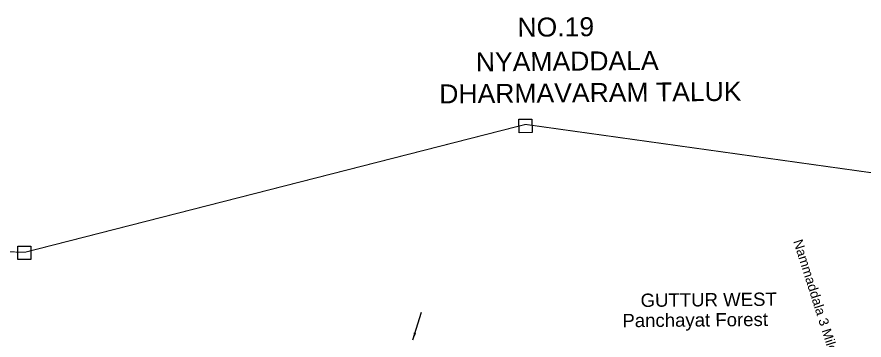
# Model space of a CAD drawing. Header units: inches. Extents: x 775633 to 782774, y 1566086 to 1574350.
# Drawn here: x 777011 to 778771, y 1573441 to 1574113 of the extents above; entities that cross this region are included whole.
import ezdxf

# ---------------------------------------------------------------- set-up
doc = ezdxf.new("R2010")
doc.units = ezdxf.units.IN
doc.header["$MEASUREMENT"] = 0
doc.linetypes.add('ACAD_ISO02W100', pattern=[15, 12, -3])
for name, color, linetype in [('STREAM FLOW', 5, 'Continuous'), ('VILLAGE BOUNDARY', 5, 'Continuous'), ('VILLAGE NAME', 1, 'Continuous'), ('VILLAGE STONES', 1, 'Continuous')]:
    doc.layers.add(name, color=color, linetype=linetype)
doc.styles.get("Standard").update_dxf_attribs({"font": 'arial.ttf'})
doc.dimstyles.get("Standard").update_dxf_attribs({"dimtxt": 0.18, "dimasz": 15, "dimexe": 0.18, "dimexo": 0.0625, "dimgap": 0.09, "dimtad": 0, "dimtih": 1, "dimtoh": 1, "dimdec": 4, "dimzin": 0, "dimdsep": 46, "dimtxsty": 'Standard', "dimcen": 0.09, "dimadec": 0, "dimazin": 0, "dimtfac": 1, "dimtdec": 4, "dimtofl": 0, "dimtmove": 0, "dimatfit": 3, "dimfxl": 1, "dimtolj": 1, "dimtzin": 0, "dimarcsym": 0})

msp = doc.modelspace()

# ---------------------------------------------------------------- linework, layer by layer
at = {"layer": 'VILLAGE BOUNDARY', "color": 5, "linetype": 'ACAD_ISO02W100', "ltscale": 5, "const_width": 2.03}
msp.add_lwpolyline([(776934.7, 1573625.9), (777027.9, 1573623.2), (778067.8, 1573889.1), (779651.2, 1573667.7), (779811.5, 1573647.3), (779912.8, 1573772.9), (780323.2, 1573111.8)], dxfattribs=at)
at = {"layer": 'VILLAGE STONES'}
for points in [[(778054.3, 1573899.7), (778081.3, 1573900), (778081.6, 1573872), (778054.5, 1573871.8)], [(777013.3, 1573635.8), (777040.4, 1573636.1), (777040.6, 1573608.1), (777013.6, 1573607.9)]]:
    msp.add_lwpolyline(points, close=True, dxfattribs=at)

# ---------------------------------------------------------------- texts
at = {"layer": 'VILLAGE NAME'}
for s, height, rotation, p in [('Nammaddala 3 Miles ', 19.726, 287.6485, (778623.8, 1573646.2)), ('GUTTUR WEST', 27.617, 0.51, (778307, 1573509.5)), ('Panchayat Forest ', 27.617, 0.51, (778269.2, 1573467.3))]:
    msp.add_text(s, height=height, rotation=rotation, dxfattribs=at).set_placement(p)
at = {"layer": 'VILLAGE NAME', "color": 1, "attachment_point": 1, "rotation": 0.51}
for s, insert, char_height, width in [('NO.19', (778050.9, 1574110.7), 39.45, 251.521), ('     NYAMADDALA DHARMAVARAM TALUK', (777887.9, 1574037.9), 39.453, 628.13)]:
    msp.add_mtext(s, dxfattribs=dict(at, insert=insert, char_height=char_height, width=width))

# ---------------------------------------------------------------- leaders
at = {"layer": 'STREAM FLOW'}
msp.add_leader([(777833.8, 1573440.9), (777851.7, 1573498.8)], dimstyle='Standard', override={"dimgap": 0.09, "dimtad": 0}, dxfattribs=at)

doc.saveas('drawing.dxf')
